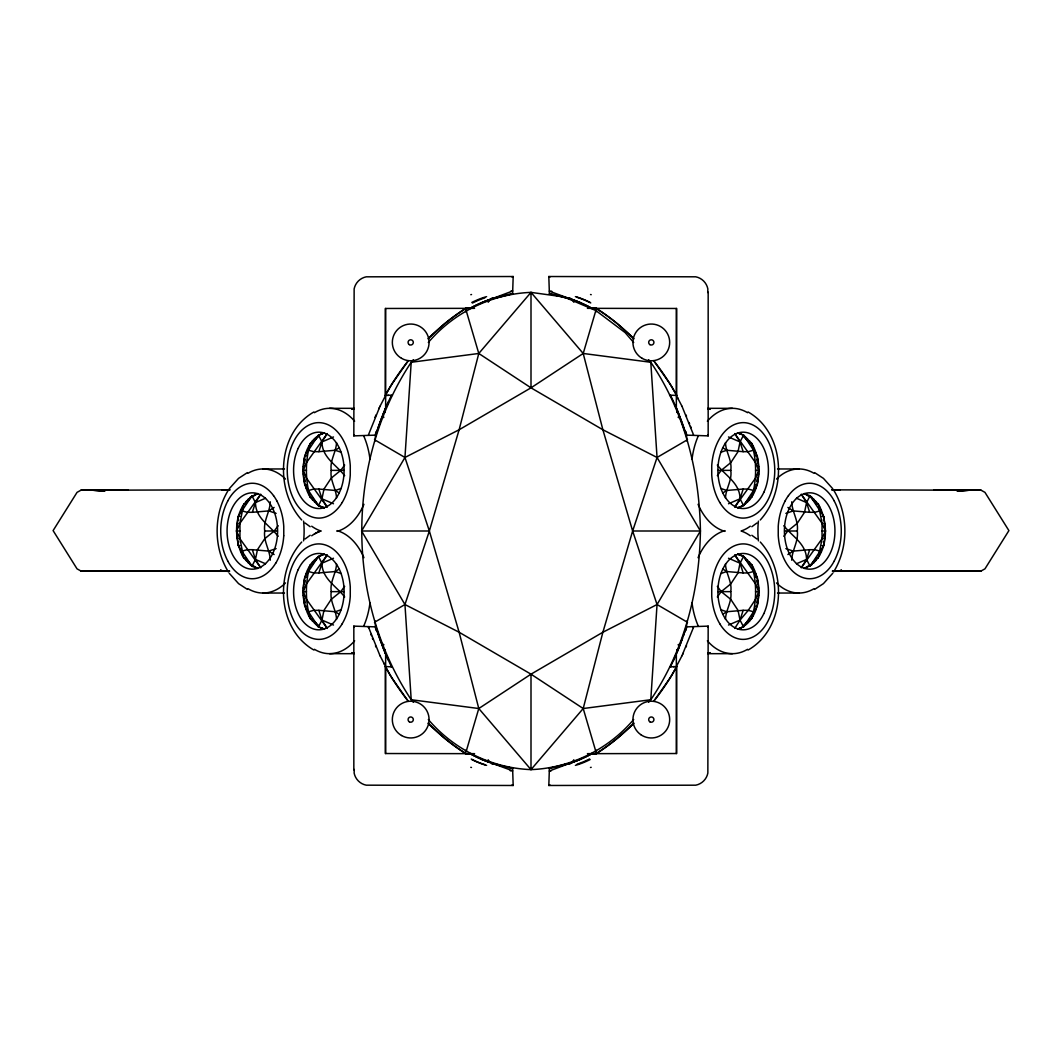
<?xml version="1.0" encoding="UTF-8"?>
<svg xmlns="http://www.w3.org/2000/svg" width="1062" height="1062" viewBox="0 0 1062 1062"><rect width="100%" height="100%" fill="white"/><g stroke="black" fill="none" stroke-linecap="round" stroke-linejoin="round"><path stroke-width="1.5" d="M239.959 531L239.946 538.739L243.729 557.988L251.933 566.258L257.893 568.435L251.044 564.665L245.455 557.988L243.729 557.988C231.981 537.969 233.441 502.738 257.893 493.564L251.044 497.335L245.455 504.012L243.729 504.012L239.946 523.261L239.959 531L236.348 531M270.279 560.192C270.013 550.063 263.257 541.235 264.703 531C263.257 520.765 270.013 511.937 270.279 501.808M316.556 557.975L317.551 557.975L311.976 564.652L310.25 564.652C305.113 582.268 305.113 601.012 310.25 618.615L318.441 626.899L324.414 629.076L318.441 626.899L304.781 606.229C300.639 587.804 303.918 560.895 324.414 554.191L318.441 556.369L304.781 577.051C301.993 591.122 302.949 606.07 310.25 618.615L311.976 618.615L317.551 625.292L316.556 625.292M316.556 436.708L317.551 436.708L311.976 443.385L310.25 443.385C305.113 460.988 305.113 479.732 310.25 497.348L318.441 505.631L324.414 507.809L318.441 505.631L304.781 484.949C300.639 466.537 303.918 439.628 324.414 432.924L318.441 435.101L304.781 455.771C301.993 469.855 302.949 484.79 310.25 497.348L311.976 497.348L317.551 504.025L316.556 504.025M336.548 619.319C336.136 609.734 329.698 601.384 331.211 591.64C329.698 581.896 336.136 573.546 336.548 563.962M336.548 498.038C336.136 488.454 329.698 480.104 331.211 470.36C329.698 460.616 336.136 452.266 336.548 442.681M408.286 360.722L392.117 383.727A236.348 236.348 0 0 0 389.542 387.962L385.267 395.476L385.333 308.471L474.568 308.338M677.29 651.802L676.348 654.006L676.335 753.529M673.401 666.684L676.667 666.591L676.667 753.529L587.432 753.662M725.452 563.962C725.864 573.546 732.302 581.896 730.789 591.64C732.302 601.384 725.864 609.734 725.452 619.319M725.452 442.681C725.864 452.266 732.302 460.616 730.789 470.36C732.302 480.104 725.864 488.454 725.452 498.038M745.444 625.292L744.449 625.292L750.024 618.615L751.75 618.615C756.887 601.012 756.887 582.268 751.75 564.652L743.559 556.369L737.586 554.191L743.559 556.369L757.219 577.051C761.361 595.463 758.082 622.372 737.586 629.076L743.559 626.899L757.219 606.229C760.007 592.145 759.051 577.21 751.75 564.652L750.024 564.652L744.449 557.975L745.444 557.975M745.444 504.025L744.449 504.025L750.024 497.348L751.75 497.348C756.887 479.732 756.887 460.988 751.75 443.385L743.559 435.101L737.586 432.924L743.559 435.101L757.219 455.771C761.361 474.196 758.082 501.105 737.586 507.809L743.559 505.631L757.219 484.949C760.007 470.878 759.051 455.93 751.75 443.385L750.024 443.385L744.449 436.708L745.444 436.708M791.721 501.808C791.986 511.937 798.743 520.765 797.296 531C798.743 541.235 791.986 550.063 791.721 560.192M822.041 531L822.054 523.261L818.271 504.012L810.067 495.742L804.107 493.564L810.956 497.335L816.545 504.012L818.271 504.012C830.019 524.031 828.559 559.262 804.107 568.435L810.956 564.665L816.545 557.988L818.271 557.988L822.054 538.739L822.041 531L825.652 531M676.826 651.537L676.879 649.612L676.813 652.931L677.994 650.09M465.753 311.777L465.846 308.471L467.851 308.378M596.247 750.223L596.154 753.529L594.999 753.582M492.011 298.767L492.33 298.661A125.807 125.807 0 0 1 512.601 293.789L513.185 276.518L366.244 276.824A15.386 15.386 0 0 0 354.137 288.917L353.832 435.871L375.669 435.128L379.094 424.813M683.503 635.474L686.331 626.872L708.168 626.129L707.85 773.083A15.386 15.386 0 0 1 695.756 785.19L548.815 785.482L549.399 768.211A125.807 125.807 0 0 0 569.63 763.339L569.989 763.233M283.766 535.673L283.766 526.327A47.989 31.754 -90 0 0 276.731 500.72M633.682 719.505C608.314 749.506 570.307 768.118 531 769.618L478.789 708.527L459.116 632.235L429.353 531L404.954 457.47L411.206 362.275L413.344 359.792M428.318 342.495C453.686 312.493 491.693 293.882 531 292.382L583.211 353.473L602.884 429.765L632.647 531L657.046 604.53L650.794 699.725L648.656 702.208M648.656 359.792L650.794 362.275C684.486 411.777 699.553 471.581 700.416 531L657.046 604.53L602.884 632.235L531 674.171L478.789 708.527L411.206 699.725C345.309 600.481 345.309 461.519 411.206 362.275L478.789 353.473L531 387.829L602.884 429.765L657.046 457.47L700.416 531C699.553 590.419 684.486 650.223 650.794 699.725L583.211 708.527L531 674.171L459.116 632.235L404.954 604.53L361.584 531L404.954 457.47L459.116 429.765L531 387.829L583.211 353.473L595.835 310.542L564.055 296.962L531 292.382L478.789 353.473L459.116 429.765L429.353 531L404.954 604.53L411.206 699.725L413.344 702.208M375.829 433.362L375.988 431.597M686.171 628.638L686.012 630.403M253.659 495.742L251.933 495.742L238.26 516.411L236.627 531L238.26 545.589L251.933 566.258L253.659 566.258M808.341 566.258L810.067 566.258L823.74 545.589L825.373 531L823.74 516.411L810.067 495.742L808.341 495.742M304.821 461.718L305.298 459.302L304.303 459.302M304.821 582.998L305.298 580.569L304.303 580.569M757.179 479.002L756.702 481.431L757.697 481.431M757.179 600.282L756.702 602.698L757.697 602.698M251.933 566.258L255.438 559.435L257.455 549.691L264.703 538.739L274.261 531L278.151 525.69M318.441 505.631L321.959 498.795L323.976 489.051L331.211 478.099L340.783 470.36L344.672 465.063M318.441 626.899L321.959 620.075L323.976 610.331L331.211 599.366L340.783 591.64L344.672 586.33M743.559 435.101L740.041 441.925L738.024 451.669L730.789 462.634L721.217 470.36L717.328 475.67M743.559 556.369L740.041 563.205L738.024 572.949L730.789 583.901L721.217 591.64L717.328 596.937M810.067 495.742L806.562 502.565L804.545 512.309L797.296 523.261L787.738 531L783.849 536.31M428.318 719.505C453.686 749.506 491.693 768.118 531 769.618L583.211 708.527L602.884 632.235L632.647 531L657.046 457.47L650.794 362.275L583.211 353.473M466.165 751.458L478.789 708.527M376.001 434.066L376.506 432.46M685.999 627.934L684.432 632.753M242.136 510.902L247.194 512.309L252.331 512.309L255.438 502.578L260.734 494.215L239.946 523.261L236.627 531L239.946 538.739L260.734 567.785L255.438 559.435L252.331 549.691L247.194 549.691L242.136 551.098M308.657 450.261L313.715 451.669L318.839 451.669L321.959 441.951L327.242 433.575L306.467 462.634L303.148 470.36L306.467 478.099L327.242 507.145L321.959 498.795L318.839 489.051L313.715 489.051L308.657 490.458M308.657 571.542L313.715 572.949L318.839 572.949L321.959 563.218L327.242 554.855L306.467 583.901L303.148 591.64L306.467 599.366L327.242 628.425L321.959 620.075L318.839 610.331L313.715 610.331L308.657 611.739M753.343 450.261L748.285 451.669L743.161 451.669L740.041 441.951L734.758 433.575L755.533 462.634L758.852 470.36L755.533 478.099L734.758 507.145L740.041 498.795L743.161 489.051L748.285 489.051L753.343 490.458M753.343 611.739L748.285 610.331L743.161 610.331L740.041 620.049L734.758 628.425M819.864 510.902L814.806 512.309L809.669 512.309L806.562 502.578L801.266 494.215L822.054 523.261L825.373 531L822.054 538.739L801.266 567.785L806.562 559.435L809.669 549.691L814.806 549.691L819.864 551.098M368.487 434.796L379.997 406.295M693.513 627.204L693.313 627.801M377.037 430.853L377.568 429.247M693.274 627.921L682.003 655.705M377.753 428.703L378.112 427.628M684.247 633.297L683.888 634.372M378.298 427.083L384.484 410.768M683.702 634.917L677.516 651.232M242.428 506.8L243.424 506.8L240.676 513.026L239.68 513.026M309.414 447.168L307.197 452.385L306.188 452.385M309.414 568.435L307.197 573.653L306.188 573.653M379.399 423.95L379.97 422.384M682.601 638.05L682.03 639.616M752.586 493.564L754.803 488.347L755.812 488.347M752.586 614.832L754.803 609.615L755.812 609.615M819.572 555.2L818.576 555.2L821.324 548.974L822.32 548.974M380.156 421.866L380.541 420.817M681.844 640.134L681.459 641.183M380.727 420.3L382.413 415.906M681.273 641.7L678.91 647.82M382.639 415.322L383.09 414.18M383.316 413.609L383.78 412.468M678.684 648.391L678.22 649.532M384.006 411.91L387.497 403.772M384.709 410.197L385.652 407.994L385.665 308.471M374.939 417.472L376.014 414.963M676.348 654.006L675.299 656.435M685.986 647.037L686.53 645.776M386.701 405.565L387.059 404.768M675.273 656.489L670.467 666.817M387.404 403.958L388.28 402.033M674.503 658.228L673.72 659.967M387.776 403.162L390.75 396.79M378.829 408.764L379.413 407.529M682.587 654.471L683.171 653.236M390.697 396.883L391.135 395.993M379.997 406.295L385.665 395.409M391.108 396.033L392.303 395.157M682.003 655.705L676.348 666.564M353.832 435.871L354.376 434.809M707.624 627.191L708.168 626.129M388.599 395.316L385.267 395.476L386.103 394.002M676.534 666.591L675.897 667.998M488.175 302.232L490.299 299.351L512.601 293.789M573.825 759.768L572.352 762.41L569.67 763.339A136.52 136.52 0 0 0 592.224 753.516L591.879 753.715M676.667 666.591L672.458 674.038A236.348 236.348 0 0 1 669.883 678.273L653.714 701.278M386.356 393.537L387.139 392.143A241.326 241.326 0 0 1 407.981 361.107M675.644 668.463L674.861 669.856A241.326 241.326 0 0 1 654.019 700.893M228.383 490.073C213.382 514.459 213.382 547.541 228.383 571.927M833.617 571.927C848.618 547.541 848.618 514.459 833.617 490.073M229.233 488.759L238.565 478.365L247.393 472.617M832.767 573.241L823.435 583.635L814.607 589.383M301.741 542.005C274.554 571.675 277.076 629.248 313.914 650.024M760.259 519.995C787.446 490.325 784.924 432.752 748.086 411.976M707.73 292.541L707.85 288.917A15.386 15.386 0 0 0 695.756 276.81L548.815 276.518L549.399 293.789A125.807 125.807 0 0 1 569.63 298.661L569.989 298.767M492.011 763.233L492.33 763.339A125.807 125.807 0 0 0 512.601 768.211L513.185 785.482L366.244 785.176A15.386 15.386 0 0 1 354.137 773.083L354.27 769.459M427.946 338.778L444.527 323.83A211.896 211.896 0 0 1 459.421 312.653L465.846 308.471L470.758 308.245M634.054 723.222L617.473 738.17A211.896 211.896 0 0 1 602.579 749.347L596.154 753.529L591.242 753.754M305.073 539.005L310.17 535.275M756.927 522.995L751.83 526.725M318.839 451.669L335.273 450.261L339.296 447.686M252.331 512.309L268.766 510.902L274.129 507.463M318.839 572.949L335.273 571.542L339.296 568.953M722.704 493.047L726.727 490.458L743.161 489.051M787.871 554.537L793.234 551.098L809.669 549.691M722.704 614.314L726.727 611.739L743.161 610.331M374.474 622.319L404.954 604.53M657.046 457.47L687.526 439.681M470.147 308.272L469.776 308.471A136.52 136.52 0 0 1 492.37 298.634L512.707 290.988M313.914 411.976C277.076 432.752 274.554 490.325 301.741 519.995M748.086 650.024C784.924 629.248 787.446 571.675 760.259 542.005M470.718 307.953L469.776 308.471A137.317 137.317 0 0 1 489.635 299.577M591.282 754.047L592.224 753.529A137.317 137.317 0 0 1 572.365 762.423M512.043 277.076L513.185 276.518M548.815 785.482L549.957 784.924M481.006 302.989L490.538 299.272M580.117 759.396L580.994 759.011M344.672 475.67C336.402 464.917 321.972 457.443 321.972 441.925L333.495 436.96M278.151 536.31C269.894 525.544 255.464 518.083 255.464 502.565L265.54 498.224M344.672 596.937C336.402 586.184 321.972 578.724 321.972 563.205L333.495 558.24M728.505 503.76L740.028 498.795C740.028 483.276 725.598 475.816 717.328 465.063M796.46 563.776L806.536 559.435C806.536 543.917 792.106 536.456 783.849 525.69M728.505 625.04L740.028 620.075L748.285 610.331L755.533 599.366L758.852 591.64L755.533 583.901L734.758 554.855L740.041 563.205L743.161 572.949L748.285 572.949L753.343 571.542M381.523 418.202L383.926 417.193M680.476 643.798L678.074 644.807M580.051 759.423L571.462 762.728M318.839 489.051L335.273 490.458L341.167 488.454M252.331 549.691L268.766 551.098L276.12 548.589M720.832 452.266L726.727 450.261L743.161 451.669M318.839 610.331L335.273 611.739L341.167 609.734M785.88 513.411L793.234 510.902L809.669 512.309M720.832 573.546L726.727 571.542L743.161 572.949M549.293 771.012L569.63 763.339L549.399 768.211M230.255 489.834L80.871 490.246L77.048 492.356L53.1 530.602L77.035 568.847L80.858 570.958L229.551 571.29M832.449 571.29L981.142 570.958L984.965 568.847L1008.9 530.602L984.952 492.356L981.129 490.246L832.077 489.847M465.753 750.223L465.368 753.569L470.758 753.754M80.858 570.958L94.12 570.878M957.446 491.215L971.65 490.033L967.548 490.007M95.076 570.772L90.35 571.157L92.54 571.17M957.327 491.202L971.65 490.033L933.71 490.113M387.657 395.329L392.422 395.144M670.48 666.79L674.343 666.67M669.697 666.843L670.852 666.803M676.613 395.409L676.667 308.471L587.432 308.338M385.466 666.591L389.542 674.038A236.348 236.348 0 0 0 392.117 678.273L408.286 701.278M832.714 489.94L838.675 489.834A7.155 4.952 -90 0 1 840.029 490.126M229.286 570.852L223.418 570.944A7.155 4.952 90 0 1 220.63 569.75M128.29 490.113L80.871 490.246M833.643 570.971L981.142 570.958M832.714 570.852L838.675 570.944A7.155 4.952 -90 0 0 841.369 569.75M590.804 307.953L596.406 307.887M465.594 754.113L471.196 754.047M981.129 490.246L969.447 490.047M969.46 571.17L971.65 571.157L966.924 570.772M94.452 490.007L90.35 490.033L104.554 491.215M91.027 571.144L229.525 570.944M329.578 408.326L354.27 408.326M707.73 408.326L732.422 408.326M321.136 433.84L322.131 433.84M739.869 433.84L740.864 433.84M314.551 438.633L315.308 438.633M746.692 438.633L747.449 438.633M312.44 440.863L313.436 440.863M748.564 440.863L749.56 440.863M308.936 446.159L309.945 446.159M752.055 446.159L753.064 446.159M307.582 449.173L308.338 449.173M752.586 447.168L754.418 449.173M755.812 452.385L754.803 452.385L753.662 449.173M304.781 455.771L306.506 455.771M755.494 455.771L757.219 455.771M757.697 459.302L756.702 459.302L757.179 461.718M303.812 462.939L304.568 462.939M757.432 462.939L758.188 462.939M303.334 466.643L304.329 466.643M757.671 466.643L758.666 466.643M263.057 468.966L284.457 468.966M777.543 468.966L798.943 468.966M302.856 470.36L306.467 470.36M331.211 470.36L343.929 470.36M718.071 470.36L730.789 470.36M755.533 470.36L759.144 470.36M303.334 474.09L304.329 474.09M757.671 474.09L758.666 474.09M303.812 477.794L304.568 477.794M757.432 477.794L758.188 477.794M304.303 481.431L305.298 481.431L304.821 479.002M304.781 484.949L306.506 484.949M755.494 484.949L757.219 484.949M306.188 488.347L307.197 488.347L309.414 493.564M831.745 489.834L838.675 489.834M307.582 491.56L308.338 491.56M753.662 491.56L754.418 491.56M254.614 494.467L255.623 494.467M308.936 494.56L309.945 494.56M752.055 494.56L753.064 494.56M806.377 494.467L807.385 494.467M250.048 497.335L251.044 497.335M810.956 497.335L811.952 497.335M248.03 499.273L248.787 499.273M813.213 499.273L813.97 499.273M312.44 499.857L313.436 499.857M748.564 499.857L749.56 499.857M245.933 501.503L246.928 501.503M815.072 501.503L816.067 501.503M314.551 502.1L315.308 502.1M746.692 502.1L747.449 502.1M321.136 506.893L322.131 506.893M739.869 506.893L740.864 506.893M819.572 506.8L818.576 506.8L821.324 513.026L822.32 513.026M241.074 509.813L241.831 509.813M820.169 509.813L820.926 509.813M238.26 516.411L239.985 516.411M822.015 516.411L823.74 516.411M237.782 519.942L238.777 519.942M823.223 519.942L824.218 519.942M237.304 523.566L238.061 523.566M823.939 523.566L824.696 523.566M236.826 527.283L237.822 527.283M824.178 527.283L825.174 527.283M264.703 531L277.421 531M361.584 531L429.353 531M632.647 531L700.416 531M784.579 531L797.296 531M236.826 534.717L237.822 534.717M824.178 534.717L825.174 534.717M237.304 538.434L238.061 538.434M823.939 538.434L824.696 538.434M237.782 542.058L238.777 542.058M823.223 542.058L824.218 542.058M238.26 545.589L239.985 545.589M822.015 545.589L823.74 545.589M239.68 548.974L240.676 548.974L243.424 555.2L242.428 555.2M241.074 552.187L241.831 552.187M820.169 552.187L820.926 552.187M321.136 555.107L322.131 555.107M739.869 555.107L740.864 555.107M314.551 559.9L315.308 559.9M746.692 559.9L747.449 559.9M245.933 560.497L246.928 560.497M815.072 560.497L816.067 560.497M312.44 562.143L313.436 562.143M748.564 562.143L749.56 562.143M248.03 562.727L248.787 562.727M813.213 562.727L813.97 562.727M250.048 564.665L251.044 564.665M810.956 564.665L811.952 564.665M254.614 567.533L255.623 567.533M308.936 567.44L309.945 567.44M752.055 567.44L753.064 567.44M806.377 567.533L807.385 567.533M307.582 570.44L308.338 570.44M752.586 568.435L754.418 570.44M832.475 570.944L838.675 570.944M755.812 573.653L754.803 573.653L753.662 570.44M304.781 577.051L306.506 577.051M755.494 577.051L757.219 577.051M757.697 580.569L756.702 580.569L757.179 582.998M303.812 584.206L304.568 584.206M757.432 584.206L758.188 584.206M303.334 587.91L304.329 587.91M757.671 587.91L758.666 587.91M302.856 591.64L306.467 591.64M331.211 591.64L343.929 591.64M718.071 591.64L730.789 591.64M755.533 591.64L759.144 591.64M263.057 593.034L284.457 593.034M777.543 593.034L798.943 593.034M303.334 595.357L304.329 595.357M757.671 595.357L758.666 595.357M303.812 599.061L304.568 599.061M757.432 599.061L758.188 599.061M304.303 602.698L305.298 602.698L304.821 600.282M304.781 606.229L306.506 606.229M755.494 606.229L757.219 606.229M306.188 609.615L307.197 609.615L309.414 614.832M307.582 612.827L308.338 612.827M753.662 612.827L754.418 612.827M308.936 615.841L309.945 615.841M752.055 615.841L753.064 615.841M312.44 621.137L313.436 621.137M748.564 621.137L749.56 621.137M314.551 623.367L315.308 623.367M746.692 623.367L747.449 623.367M321.136 628.16L322.131 628.16M739.869 628.16L740.864 628.16M329.578 653.674L354.27 653.674M707.73 653.674L732.422 653.674M474.568 753.662L385.333 753.529L385.333 666.591L386.103 667.998M92.553 490.047L90.35 490.033L104.673 491.202M465.594 307.887L471.196 307.953M590.804 754.047L596.406 754.113M385.333 666.591L391.52 666.79M229.286 489.94L223.432 489.834A7.155 4.952 90 0 0 221.971 490.126M677.516 410.768L686.331 435.128L708.168 435.871L708.168 292.103M353.832 769.897L353.832 626.129L375.669 626.872L384.484 651.232M669.697 395.157L671.303 396.883M669.578 395.144L676.667 395.409L675.897 394.002M391.148 666.803L392.303 666.843M592.33 308.285L592.224 308.471A136.52 136.52 0 0 0 569.63 298.634L549.306 291.161M594.149 308.378L596.632 308.431L591.242 308.245M967.88 570.878L970.973 571.144M549.399 293.789L571.701 299.351M512.601 768.211L497.401 764.892L481.949 759.423M720.832 488.454L726.727 490.458M785.88 548.589L793.234 551.098M335.273 450.261L341.167 452.266M720.832 609.734L726.727 611.739M268.766 510.902L276.12 513.411M335.273 571.542L341.167 573.546M571.462 299.272L572.352 299.59A137.317 137.317 0 0 1 592.158 308.445M571.98 299.457L580.051 302.577M678.074 417.193L680.676 418.72M383.926 644.807L381.324 643.28M579.255 302.245L580.994 302.989M482.745 759.755L481.006 759.011M728.505 436.96L740.028 441.925M796.46 498.224L806.536 502.565M728.505 558.24L740.028 563.205M321.972 498.795L333.495 503.76M255.464 559.435L265.54 563.776M321.972 620.075L333.495 625.04M548.815 276.518L549.957 277.076M512.043 784.924L513.185 785.482M814.607 472.617L823.435 478.365L832.767 488.759M247.393 589.383L238.565 583.635L229.233 573.241M469.908 753.608L469.789 753.542A136.52 136.52 0 0 0 492.37 763.366L512.694 770.839M374.474 439.681L404.954 457.47M657.046 604.53L687.526 622.319M465.846 753.529L459.421 749.334A211.896 211.896 0 0 1 444.527 738.17L427.946 723.222M722.704 447.686L726.727 450.261M787.871 507.463L793.234 510.902M722.704 568.953L726.727 571.542M335.273 490.458L339.296 493.047M268.766 551.098L274.129 554.537M335.273 611.739L339.296 614.314M751.83 535.275L756.927 539.005M310.17 526.725L305.073 522.995M595.835 310.542L625.12 332.592L633.682 342.495M634.054 338.778L617.473 323.83A211.896 211.896 0 0 0 602.579 312.653L596.154 308.471L596.247 311.777M653.714 360.722L669.883 383.727A236.348 236.348 0 0 1 672.458 387.962L675.644 393.537M717.328 586.33L721.217 591.64L730.789 599.366L738.024 610.331L740.028 620.075L743.559 626.899M572.352 299.59L573.825 302.232M386.356 668.463L387.139 669.856A241.366 241.366 0 0 0 407.981 700.893M676.667 395.409L674.861 392.143A241.366 241.366 0 0 0 654.019 361.107M676.335 308.471L676.335 395.409L682.003 406.295M385.665 753.529L385.665 666.591L379.997 655.705M488.175 759.768L489.648 762.41A137.317 137.317 0 0 1 469.842 753.555M677.649 397.812L678.299 399.02M383.701 662.98L384.351 664.188M806.562 559.435L810.067 566.258M740.041 498.795L743.559 505.631M318.441 435.101L321.959 441.925M318.441 556.369L321.959 563.205M251.933 495.742L255.438 502.565M707.624 434.809L708.168 435.871M353.832 626.129L354.376 627.191M391.533 666.817L390.697 665.117M670.865 395.993L674.118 402.91M391.135 666.007L387.404 658.042M682.003 406.295L693.513 434.796M379.997 655.705L368.302 626.62L368.687 627.801M388.28 659.967L386.701 656.435M674.596 403.958L677.29 410.197M674.941 404.768L675.299 405.565M386.727 656.489L385.4 653.422M685.986 414.976L686.53 416.224M375.47 645.776L376.014 647.023M676.773 408.976L677.994 411.91M385.227 653.024L384.709 651.802M384.006 650.09L385.652 654.006L385.652 666.564M678.22 412.468L678.684 413.609M383.78 649.532L383.316 648.391M678.91 414.18L679.361 415.322M383.09 647.82L381.962 644.953M679.587 415.906L680.038 417.047M689.119 422.543L689.61 423.818M372.39 638.182L372.881 639.457M680.875 419.251L681.273 420.3M381.125 642.749L380.727 641.7M681.459 420.817L681.844 421.866M380.541 641.183L380.156 640.134M690.566 426.366L691.043 427.641M370.957 634.359L371.435 635.634M682.03 422.384L683.145 425.504M379.97 639.616L378.855 636.496M683.331 426.035L684.247 428.703M378.669 635.965L377.753 633.297M684.432 429.247L685.494 432.46M377.568 632.753L376.506 629.54M685.667 433.004L686.331 435.128M376.333 628.996L375.669 626.872M466.165 310.542L478.789 353.473M583.211 708.527L595.835 751.458M686.012 431.597L686.171 433.362M375.988 630.403L375.829 628.638M676.348 395.436L676.348 407.994M531 292.382L531 387.829M531 674.171L531 769.618M496.804 764.016A64.304 16.647 0 0 1 491.547 763.79M375.656 628.903A79.172 19.129 90 0 1 375.072 621.018M465.727 753.701A228.848 228.848 0 0 1 428.862 724.032M510.185 770.667A86.991 9.731 6.1 0 1 511.167 770.959M470.771 767.322A126.073 7.553 10.3 0 1 471.475 767.481M485.188 764.773A46.131 15.532 34.2 0 1 471.249 759.064M486.595 765.357A44.949 15.027 34.2 0 1 471.9 759.596M428.862 337.968A228.848 228.848 0 0 1 465.727 308.299M471.528 294.519A126.099 7.553 -10.3 0 1 470.811 294.678M511.579 291.028A87.217 9.757 -6.1 0 1 510.623 291.32M471.9 302.404A44.949 15.027 -34.2 0 1 486.595 296.643M491.547 298.21A64.304 16.647 0 0 1 496.804 297.984M375.072 440.982A79.172 19.129 -90 0 1 375.656 433.097M472.391 303.042A45.467 14.31 -33.8 0 1 484.883 297.864M565.196 297.984A64.304 16.647 0 0 1 570.453 298.21M686.344 433.097A79.172 19.129 90 0 1 686.928 440.982M596.273 308.299A228.848 228.848 0 0 1 633.138 337.968M551.815 291.333A86.991 9.731 6.1 0 1 550.833 291.041M591.229 294.678A126.073 7.553 10.3 0 1 590.525 294.519M576.812 297.227A46.131 15.532 34.2 0 1 590.751 302.935M575.405 296.643A44.949 15.027 34.2 0 1 590.1 302.404M633.138 724.032A228.848 228.848 0 0 1 596.273 753.701M590.472 767.481A126.099 7.553 -10.3 0 1 591.189 767.322M550.421 770.972A87.217 9.757 -6.1 0 1 551.377 770.68M590.1 759.596A44.949 15.027 -34.2 0 1 575.405 765.357M570.453 763.79A64.304 16.647 0 0 1 565.196 764.016M686.928 621.018A79.172 19.129 -90 0 1 686.344 628.903M589.609 758.958A45.467 14.31 -33.8 0 1 577.117 764.136M318.627 625.545A38.179 25.262 90 0 1 314.299 621.283M354.243 653.223A62.034 41.06 -90 0 1 351.734 652.639M337.052 530.628A62.034 41.06 -90 0 1 363.934 557.683M369.948 602.924A62.034 41.06 -90 0 1 363.934 625.584M354.628 640.798A62.034 41.06 -90 0 1 314.458 649.32M314.458 533.96A62.034 41.06 -90 0 1 320.817 531.027M342.243 623.686A47.989 31.754 90 0 0 350.261 596.313L350.274 586.967A47.989 31.754 90 0 0 343.252 561.36A45.971 30.426 -90 0 0 340.066 556.262A48.361 32.006 -90 0 0 321.932 544.156A45.759 30.28 90 0 0 315.759 544.129A48.48 32.086 -90 0 0 298.794 554.749A45.772 30.294 -90 0 0 294.426 561.347A48.467 32.072 90 0 0 287.417 586.967A45.839 30.333 90 0 0 287.404 596.313A48.467 32.072 -90 0 0 294.426 621.92A45.772 30.294 90 0 0 298.794 628.531A48.48 32.086 90 0 0 315.759 639.138A45.759 30.28 90 0 0 321.932 639.151A48.494 32.099 90 0 0 338.884 628.518A45.971 30.426 -90 0 0 342.256 623.713M247.95 473.32A62.034 41.06 -90 0 1 285.532 479.068M303.599 521.137A62.034 41.06 -90 0 1 303.599 540.863M285.532 582.932A62.034 41.06 -90 0 1 247.95 588.68M283.753 535.872A47.989 31.754 -90 0 1 275.722 563.258M275.735 563.072A45.971 30.426 90 0 1 272.376 567.891A48.494 32.099 90 0 1 255.411 578.498A45.759 30.28 90 0 1 249.238 578.511A48.48 32.086 90 0 1 232.286 567.878A45.772 30.294 -90 0 1 227.905 561.294M227.918 561.28A48.467 32.072 -90 0 1 220.896 535.673A45.839 30.333 -90 0 1 220.883 526.327A48.467 32.072 90 0 1 227.918 500.72M227.905 500.706A45.772 30.294 -90 0 1 232.273 494.095A48.48 32.086 -90 0 1 249.238 483.502A45.759 30.28 90 0 1 255.424 483.489A48.361 32.006 -90 0 1 273.545 495.635M273.545 495.622A45.971 30.426 90 0 1 276.744 500.706M314.299 440.717A38.179 25.262 -90 0 1 318.627 436.455M351.734 409.361A62.034 41.06 -90 0 1 354.243 408.777M311.697 526.208A62.034 41.06 90 0 0 320.897 531A62.034 41.06 90 0 0 311.697 535.792M314.458 412.68A62.034 41.06 90 0 1 354.628 421.202M363.934 436.416A62.034 41.06 90 0 1 369.948 459.076M363.934 504.317A62.034 41.06 90 0 1 337.052 531.372M342.243 502.419A47.989 31.754 -90 0 0 350.261 475.033L350.274 465.687A47.989 31.754 90 0 0 343.252 440.093A45.971 30.426 -90 0 0 340.066 434.982A48.361 32.006 90 0 0 321.932 422.888A45.759 30.28 90 0 0 315.759 422.849A48.48 32.086 90 0 0 298.794 433.482A45.772 30.294 90 0 0 294.426 440.066A48.467 32.072 90 0 0 287.417 465.7A45.839 30.333 90 0 0 287.404 475.033A48.467 32.072 -90 0 0 294.426 500.64A45.772 30.294 90 0 0 298.794 507.264A48.48 32.086 -90 0 0 315.759 517.858A45.759 30.28 90 0 0 321.932 517.871A48.494 32.099 -90 0 0 338.884 507.238A45.971 30.426 -90 0 0 342.256 502.432M814.05 588.68A62.034 41.06 90 0 1 776.468 582.932M758.401 540.863A62.034 41.06 90 0 1 758.401 521.137M776.468 479.068A62.034 41.06 90 0 1 814.05 473.32M750.303 535.792A62.034 41.06 -90 0 0 741.103 531A62.034 41.06 -90 0 0 750.303 526.208M747.542 649.32A62.034 41.06 -90 0 1 707.372 640.798M698.066 625.584A62.034 41.06 -90 0 1 692.052 602.924M698.066 557.683A62.034 41.06 -90 0 1 724.948 530.628M707.372 421.202A62.034 41.06 -90 0 1 747.542 412.68M724.948 531.372A62.034 41.06 -90 0 1 698.066 504.317M692.052 459.076A62.034 41.06 -90 0 1 698.066 436.416M743.373 436.455A38.179 25.262 90 0 1 747.701 440.717M707.757 408.777A62.034 41.06 -90 0 1 710.266 409.361M719.757 502.419A47.989 31.754 90 0 1 711.739 475.033L711.726 465.687A47.989 31.754 -90 0 1 718.748 440.093A45.971 30.426 90 0 1 721.934 434.982A48.361 32.006 -90 0 1 740.068 422.888A45.759 30.28 -90 0 1 746.241 422.849A48.48 32.086 -90 0 1 763.206 433.482A45.772 30.294 -90 0 1 767.574 440.066A48.467 32.072 -90 0 1 774.583 465.7A45.839 30.333 -90 0 1 774.596 475.033A48.467 32.072 90 0 1 767.574 500.64A45.772 30.294 -90 0 1 763.206 507.264A48.48 32.086 90 0 1 746.241 517.858A45.759 30.28 -90 0 1 740.068 517.871A48.494 32.099 90 0 1 723.116 507.238A45.971 30.426 90 0 1 719.744 502.432M834.095 561.294A45.772 30.294 90 0 1 829.727 567.904A48.48 32.086 -90 0 1 812.762 578.498A45.759 30.28 -90 0 1 806.576 578.511A48.494 32.099 -90 0 1 789.637 567.878A45.971 30.426 -90 0 1 786.265 563.072A47.989 31.754 90 0 1 778.247 535.673L778.234 526.327A47.989 31.754 -90 0 1 785.269 500.72M834.082 561.28A48.467 32.072 90 0 0 841.104 535.673A45.839 30.333 90 0 0 841.117 526.327A48.467 32.072 -90 0 0 834.082 500.72M834.095 500.706A45.772 30.294 90 0 0 829.727 494.095A48.48 32.086 90 0 0 812.762 483.502A45.759 30.28 -90 0 0 806.576 483.489A48.361 32.006 90 0 0 788.455 495.635M785.256 500.706A45.971 30.426 -90 0 1 788.455 495.622M747.701 621.283A38.179 25.262 -90 0 1 743.373 625.545M710.266 652.639A62.034 41.06 -90 0 1 707.757 653.223M719.757 623.686A47.989 31.754 -90 0 1 711.739 596.313L711.726 586.967A47.989 31.754 -90 0 1 718.748 561.36A45.971 30.426 90 0 1 721.934 556.262A48.361 32.006 90 0 1 740.068 544.156A45.759 30.28 -90 0 1 746.241 544.129A48.48 32.086 90 0 1 763.206 554.749A45.772 30.294 90 0 1 767.574 561.347A48.467 32.072 -90 0 1 774.583 586.967A45.839 30.333 -90 0 1 774.596 596.313A48.467 32.072 90 0 1 767.574 621.92A45.772 30.294 -90 0 1 763.206 628.531A48.48 32.086 -90 0 1 746.241 639.138A45.759 30.28 -90 0 1 740.068 639.151A48.494 32.099 -90 0 1 723.116 628.518A45.971 30.426 90 0 1 719.744 623.713M385.214 409.016L385.121 412.388L385.187 409.069M676.879 412.388L676.786 409.016L676.892 412.414M385.148 650.581L385.121 649.612L385.187 652.931L385.148 650.581M401.516 735.501A18.373 18.373 0 0 0 429.075 719.598A18.373 18.373 0 0 0 401.516 703.681A18.373 18.373 0 0 0 401.516 735.501M409.388 721.868A2.628 2.628 0 0 0 413.33 719.598A2.628 2.628 0 0 0 409.388 717.315A2.628 2.628 0 0 0 409.388 721.868M640.718 734.612A18.373 18.373 0 0 0 669.604 721.244A18.373 18.373 0 0 0 643.585 702.925A18.373 18.373 0 0 0 640.718 734.612M649.984 721.868A2.628 2.628 0 0 0 653.927 719.598A2.628 2.628 0 0 0 649.984 717.315A2.628 2.628 0 0 0 649.984 721.868M642.112 358.319A18.373 18.373 0 0 0 669.671 342.402A18.373 18.373 0 0 0 642.112 326.499A18.373 18.373 0 0 0 642.112 358.319M649.878 344.619A2.628 2.628 0 0 0 653.927 342.535A2.628 2.628 0 0 0 650.103 340.066A2.628 2.628 0 0 0 649.878 344.619M401.516 358.319A18.373 18.373 0 0 0 429.075 342.402A18.373 18.373 0 0 0 401.516 326.499A18.373 18.373 0 0 0 401.516 358.319M409.282 344.619A2.628 2.628 0 0 0 413.317 342.535A2.628 2.628 0 0 0 409.494 340.066A2.628 2.628 0 0 0 409.282 344.619M298.183 569.657A38.179 25.262 90 0 0 316.569 629.66A38.179 25.262 90 0 0 341.765 575.591A38.179 25.262 90 0 0 298.183 569.657M272.987 552.983A38.179 25.262 -90 0 0 254.601 492.98A38.179 25.262 -90 0 0 229.405 547.036A38.179 25.262 -90 0 0 272.987 552.983M298.183 448.376A38.179 25.262 90 0 0 316.569 508.379A38.179 25.262 90 0 0 341.765 454.324A38.179 25.262 90 0 0 298.183 448.376M763.817 492.343A38.179 25.262 -90 0 0 745.431 432.34A38.179 25.262 -90 0 0 720.235 486.409A38.179 25.262 -90 0 0 763.817 492.343M787.792 511.911A38.179 25.262 90 0 0 809.669 569.179A38.179 25.262 90 0 0 831.559 511.911A38.179 25.262 90 0 0 787.792 511.911M763.817 613.624A38.179 25.262 -90 0 0 745.431 553.621A38.179 25.262 -90 0 0 720.235 607.676A38.179 25.262 -90 0 0 763.817 613.624"/></g></svg>
